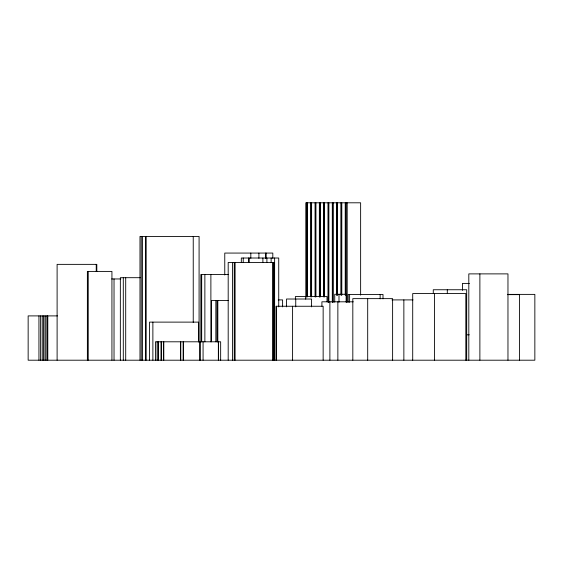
<?xml version="1.0" encoding="UTF-8"?>
<svg xmlns="http://www.w3.org/2000/svg" width="563" height="563" viewBox="0 0 563 563"><rect width="100%" height="100%" fill="white"/><g stroke="black" fill="none" stroke-linecap="round" stroke-linejoin="round"><path stroke-width="0.84" d="M228.381 274.519L200.864 274.519L200.864 341.84M140.532 277.693L120.348 277.693L120.348 360.2M111.643 278.959L120.855 278.959M469.436 283.407L462.434 283.407L462.434 290.388M507.446 294.386L534.85 294.386L534.85 360.2L28.15 360.2L28.15 315.899L57.496 315.899M507.474 294.639L519.473 294.639M278.249 299.903L282.598 299.903L282.598 306.898M391.954 299.903L413.017 299.903M228.458 300.543L211.456 300.543L211.456 341.776M353.297 301.81L321.909 301.81L321.909 306.166M466.481 334.816L469.239 334.816M519.473 294.386L519.473 360.2M507.967 360.2L507.967 273.885L468.81 273.885L468.81 360.2M479.88 273.885L479.88 360.2M466.692 360.2L466.692 289.748L433.271 289.748L433.271 293.232M465.826 360.2L465.826 293.562L412.707 293.562L412.707 360.2M447.296 289.748L447.296 293.232M434.453 293.562L434.453 360.2M403.861 299.903L403.861 360.2M392.615 360.2L392.615 298.636L352.818 298.636L352.818 360.2M383.002 298.833L383.002 294.449L348.187 294.449L348.187 302.338M380.138 294.449L380.138 298.833M367.695 298.636L367.695 360.2M360.63 295.132L360.63 202.8L305.808 202.8L305.808 296.891M349.609 294.449L349.609 302.338M347.188 202.8L347.188 302.162M346.435 302.169L346.435 294.259L334.732 294.259L334.732 302.169M346.118 202.8L346.118 302.162M345.682 202.8L345.675 295.132M345.232 202.8L345.232 295.132M341.804 202.8L341.804 295.132M341.368 202.8L341.361 295.132M340.918 202.8L340.918 295.132M338.996 294.259L338.996 302.169M337.863 301.81L337.863 360.2M337.49 202.8L337.49 295.132M337.054 202.8L337.054 295.132M337.047 202.8L337.047 295.132M336.611 202.8L336.611 295.132M333.183 202.8L333.183 302.162M332.733 202.8L332.747 302.162M332.304 202.8L332.304 302.162M329.89 301.81L329.89 360.2M328.869 202.8L328.869 302.162M328.433 202.8L328.419 302.162M327.99 202.8L327.99 302.162M327.019 301.775L327.019 296.539L295.385 296.539L295.385 299.157M324.555 202.8L324.555 296.891M324.126 202.8L324.112 296.891M323.676 202.8L323.676 296.891M323.148 360.2L323.148 306.251L276.011 306.251L276.011 360.2M320.248 202.8L320.248 296.891M319.812 202.8L319.812 296.891M319.805 202.8L319.805 296.891M319.362 202.8L319.362 296.891M315.942 202.8L315.942 296.891M315.505 202.8L315.491 296.891M315.055 202.8L315.055 296.891M311.62 202.8L311.62 296.891M311.585 306.884L311.585 299.016L286.525 299.016L286.525 306.884M311.177 202.8L311.184 296.891M310.741 202.8L310.741 296.891M307.314 202.8L307.314 296.891M306.877 202.8L306.87 296.891M306.434 202.8L306.434 296.891M305.73 296.539L305.73 299.157M295.744 299.016L295.744 306.884M292.591 306.251L292.591 360.2M278.734 306.926L278.734 258.016L241.323 258.016L241.323 262.386M276.567 306.251L276.567 360.2M274.624 258.016L274.624 360.2M273.942 360.2L273.942 262.457L228.191 262.457L228.191 360.2M273.182 262.457L273.182 360.2M272.816 258.333L272.816 253.069L224.764 253.069L224.764 275.018M272.788 262.457L272.788 360.2M271.127 258.016L271.127 262.386M266.904 258.016L266.904 262.386M266.186 253.069L266.186 258.333M265.49 253.069L265.49 258.333M262.893 258.016L262.893 262.386M258.903 253.069L258.903 258.333M250.824 253.069L250.824 258.333M248.98 258.016L248.98 262.386M248.839 258.016L248.839 262.386M243.23 258.016L243.23 262.386M235.088 262.457L235.088 360.2M234.257 262.457L234.257 360.2M232.526 262.457L232.526 360.2M220.654 360.2L220.654 341.797L155.423 341.797L155.423 360.2M218.557 341.797L218.557 360.2M218.353 341.797L218.353 360.2M217.825 300.543L217.825 341.776M217.487 300.543L217.487 341.776M217.374 300.543L217.374 341.776M217.008 300.543L217.008 341.776M215.854 300.543L215.854 341.776M210.886 274.519L210.886 341.84M204.869 274.519L204.869 341.84M203.074 341.797L203.074 360.2M201.681 274.519L201.681 341.84M200.118 341.797L200.118 360.2M199.837 341.797L199.837 360.2M199.084 341.769L199.084 236.439L139.99 236.439L139.99 360.2M198.619 342.03L198.619 322.12L149.54 322.12L149.54 360.2M193.236 236.439L193.236 322.458M183.376 341.797L183.376 360.2M183.186 341.797L183.186 360.2M180.786 341.797L180.786 360.2M180.547 341.797L180.547 360.2M163.784 341.797L163.784 360.2M163.594 341.797L163.594 360.2M161.56 341.797L161.56 360.2M161.461 341.797L161.461 360.2M161.011 341.797L161.011 360.2M158.583 341.797L158.583 360.2M158.393 341.797L158.393 360.2M158.231 341.797L158.231 360.2M157.091 341.797L157.091 360.2M152.876 322.12L152.876 360.2M145.901 236.439L145.901 360.2M145.845 236.439L145.845 360.2M142.495 236.439L142.523 360.2M141.236 236.439L141.222 360.2M125.704 277.693L125.704 360.2M123.297 277.693L123.297 360.2M114.029 278.959L114.029 360.2M111.931 360.2L111.931 271.408L87.378 271.408L87.378 360.2M96.815 271.394L96.815 264.364L57.109 264.364L57.109 360.2M96.238 264.364L96.238 271.394M88.229 271.408L88.229 360.2M47.756 315.899L47.756 360.2M47.616 315.899L47.616 360.2M46.11 315.899L46.11 360.2M44.977 315.899L44.977 360.2M43.576 315.899L43.576 360.2M42.225 315.899L42.225 360.2M40.627 315.899L40.627 360.2M38.938 315.899L38.938 360.2"/></g></svg>
